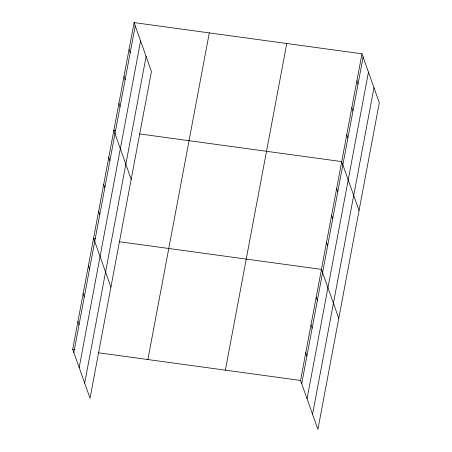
<?xml version="1.0" encoding="UTF-8"?>
<svg xmlns="http://www.w3.org/2000/svg" width="452" height="452" viewBox="0 0 452 452"><rect width="100%" height="100%" fill="white"/><g stroke="black" fill="none" stroke-linecap="round" stroke-linejoin="round"><path stroke-width="0.68" d="M134.108 22.6L151.443 71.546L90.027 398.195L72.693 349.255L134.108 22.6L361.973 53.805L379.307 102.745L317.892 429.4L300.557 380.454L361.973 53.805M73.84 352.487L135.255 25.832M79.185 367.572L140.595 40.917M84.688 383.115L146.098 56.46M147.889 359.549L209.304 32.894M225.362 370.16L286.777 43.505M301.704 383.691L363.12 57.037M307.044 398.777L368.459 72.122M312.547 414.314L373.962 87.66M115.932 130.679L113.842 130.396L131.176 179.337M139.606 133.922L341.706 161.596L359.041 210.542M95.666 238.475L93.575 238.193L110.909 287.133M119.339 241.718L321.44 269.392L338.768 318.338M72.693 349.255L74.783 349.537M98.457 352.78L300.557 380.454M356.905 80.75L358.052 83.987M351.837 107.7L352.984 110.932M346.774 134.651L347.916 137.883M336.638 188.546L337.785 191.784M331.57 215.497L332.717 218.728M326.508 242.447L327.649 245.679M316.219 297.162L317.366 300.394M310.999 324.926L312.146 328.158M305.778 352.69L306.925 355.922M129.046 49.55L130.187 52.782M123.978 76.495L125.119 79.733M118.91 103.446L120.057 106.678M108.774 157.347L109.921 160.579M103.711 184.292L104.853 187.529M98.643 211.242L99.79 214.474M88.355 265.957L89.502 269.189M83.134 293.721L84.281 296.958M77.913 321.491L79.06 324.722"/></g></svg>
